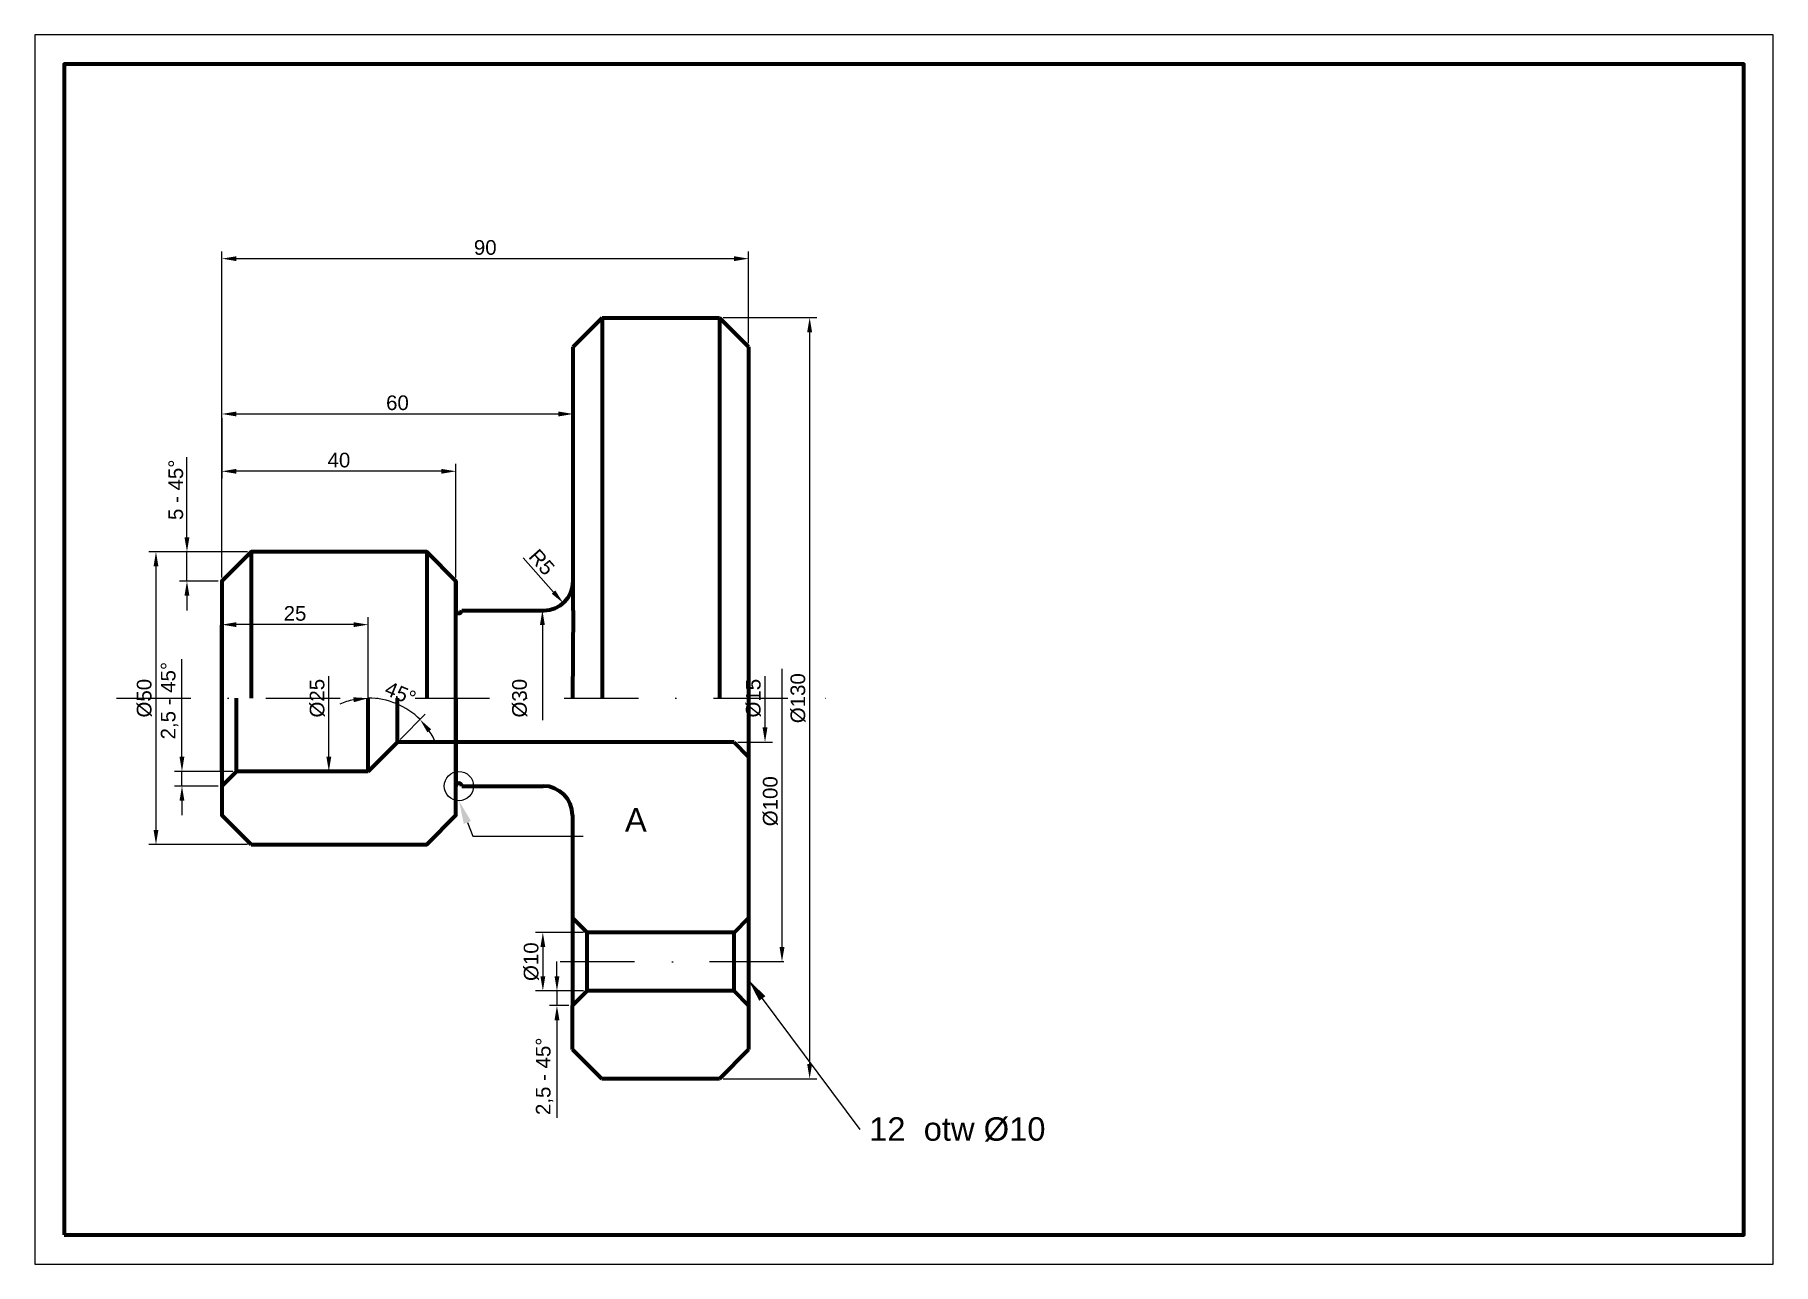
# Model space of a CAD drawing. Header units: millimetres. Extents: x 0 to 297, y 0 to 210.
import ezdxf
from ezdxf import colors
from ezdxf.entities.mleader import LeaderData, LeaderLine
from ezdxf.math import Vec2, Vec3

# ---------------------------------------------------------------- set-up
doc = ezdxf.new("R2010")
doc.units = ezdxf.units.MM
doc.linetypes.add('KRESKAKROPKA', pattern=[25.4, 12.7, -6.35, 0, -6.35])
doc.layers.add('linie grube', color=7, linetype='Continuous', lineweight=70)
doc.layers.add('osie', color=3, linetype='KRESKAKROPKA', lineweight=25)
doc.layers.add('wymiary', color=1, linetype='Continuous')
doc.styles.get("Standard").update_dxf_attribs({"font": 'arial.ttf'})
doc.dimstyles.new('ISO-25', dxfattribs={"dimtxt": 2.5, "dimasz": 2.5, "dimexe": 1.25, "dimexo": 0.625, "dimtad": 1, "dimtxsty": 'Standard', "dimcen": 2.5, "dimadec": 0, "dimazin": 0, "dimtfac": 1, "dimtmove": 0, "dimatfit": 3, "dimfxl": 1, "dimarcsym": 0})

# ---------------------------------------------------------------- blocks, each defined once
blk = doc.blocks.new('*D10')
at = {"layer": 'Defpoints', "color": 0, "transparency": 16777216}
for p in [(36.96, 121.68), (20.71, 71.68), (36.96, 71.68)]:
    blk.add_point(p, dxfattribs=at)
at = {"layer": 'wymiary', "color": 0, "lineweight": -2, "transparency": 16777216}
for p, q in [((36.34, 121.68), (19.46, 121.68)), ((20.71, 119.18), (20.71, 74.18)), ((36.34, 71.68), (19.46, 71.68))]:
    blk.add_line(p, q, dxfattribs=at)
at = {"layer": 'wymiary', "color": 0, "transparency": 16777216}
for points in [[(20.29, 119.18), (21.12, 119.18), (20.71, 121.68)], [(20.29, 74.18), (21.12, 74.18), (20.71, 71.68)]]:
    blk.add_solid(points, dxfattribs=at)
at = {"layer": 'wymiary', "color": 0, "transparency": 16777216, "insert": (18.73, 96.68), "char_height": 2.5, "attachment_point": 5, "rotation": 90}
blk.add_mtext('%%C50', dxfattribs=at)
blk = doc.blocks.new('*D14')
at = {"layer": 'Defpoints', "color": 0, "transparency": 16777216}
for p in [(31.96, 109.18), (50.24, 109.18), (31.96, 84.18)]:
    blk.add_point(p, dxfattribs=at)
at = {"layer": 'wymiary', "color": 0, "lineweight": -2, "transparency": 16777216}
blk.add_line((50.24, 86.68), (50.24, 100.46), dxfattribs=at)
at = {"layer": 'wymiary', "color": 0, "transparency": 16777216}
blk.add_solid([(49.82, 86.68), (50.65, 86.68), (50.24, 84.18)], dxfattribs=at)
at = {"layer": 'wymiary', "color": 0, "transparency": 16777216, "insert": (48.27, 96.68), "char_height": 2.5, "attachment_point": 5, "rotation": 90}
blk.add_mtext('%%C25', dxfattribs=at)
blk = doc.blocks.new('*D15')
at = {"layer": 'Defpoints', "color": 0, "transparency": 16777216}
for p in [(121.96, 171.76), (121.96, 156.68), (31.96, 116.68)]:
    blk.add_point(p, dxfattribs=at)
at = {"layer": 'wymiary', "color": 0, "lineweight": -2, "transparency": 16777216}
for p, q in [((31.96, 117.3), (31.96, 173.01)), ((121.96, 157.3), (121.96, 173.01)), ((34.46, 171.76), (119.46, 171.76))]:
    blk.add_line(p, q, dxfattribs=at)
at = {"layer": 'wymiary', "color": 0, "transparency": 16777216}
for points in [[(34.46, 172.17), (34.46, 171.34), (31.96, 171.76)], [(119.46, 172.17), (119.46, 171.34), (121.96, 171.76)]]:
    blk.add_solid(points, dxfattribs=at)
at = {"layer": 'wymiary', "color": 0, "transparency": 16777216, "insert": (76.96, 173.66), "char_height": 2.5, "attachment_point": 5}
blk.add_mtext('90', dxfattribs=at)
blk = doc.blocks.new('*D16')
at = {"layer": 'Defpoints', "color": 0, "transparency": 16777216}
for p in [(31.96, 145.16), (31.96, 135.44), (71.96, 116.68)]:
    blk.add_point(p, dxfattribs=at)
at = {"layer": 'wymiary', "color": 0, "lineweight": -2, "transparency": 16777216}
for p, q in [((31.96, 144.53), (31.96, 134.19)), ((71.96, 117.3), (71.96, 136.69)), ((69.46, 135.44), (34.46, 135.44))]:
    blk.add_line(p, q, dxfattribs=at)
at = {"layer": 'wymiary', "color": 0, "transparency": 16777216}
for points in [[(34.46, 135.85), (34.46, 135.02), (31.96, 135.44)], [(69.46, 135.85), (69.46, 135.02), (71.96, 135.44)]]:
    blk.add_solid(points, dxfattribs=at)
at = {"layer": 'wymiary', "color": 0, "transparency": 16777216, "insert": (51.96, 137.34), "char_height": 2.5, "attachment_point": 5}
blk.add_mtext('40', dxfattribs=at)
blk = doc.blocks.new('*D17')
at = {"layer": 'Defpoints', "color": 0, "transparency": 16777216}
for p in [(31.96, 145.16), (91.96, 145.23), (91.96, 145.16)]:
    blk.add_point(p, dxfattribs=at)
at = {"layer": 'wymiary', "color": 0, "lineweight": -2, "transparency": 16777216}
blk.add_line((34.46, 145.23), (89.46, 145.23), dxfattribs=at)
at = {"layer": 'wymiary', "color": 0, "transparency": 16777216}
for points in [[(34.46, 145.65), (34.46, 144.81), (31.96, 145.23)], [(89.46, 145.65), (89.46, 144.81), (91.96, 145.23)]]:
    blk.add_solid(points, dxfattribs=at)
at = {"layer": 'wymiary', "color": 0, "transparency": 16777216, "insert": (61.96, 147.13), "char_height": 2.5, "attachment_point": 5}
blk.add_mtext('60', dxfattribs=at)
blk = doc.blocks.new('*D18')
at = {"layer": 'Defpoints', "color": 0, "transparency": 16777216}
for p in [(86.96, 116.68), (90.28, 112.94)]:
    blk.add_point(p, dxfattribs=at)
at = {"layer": 'wymiary', "color": 0, "lineweight": -2, "transparency": 16777216}
blk.add_line((83.45, 120.64), (88.62, 114.81), dxfattribs=at)
at = {"layer": 'wymiary', "color": 0, "transparency": 16777216}
blk.add_solid([(88.93, 115.09), (88.31, 114.53), (90.28, 112.94)], dxfattribs=at)
at = {"layer": 'wymiary', "color": 0, "transparency": 16777216, "insert": (86.62, 119.92), "char_height": 2.5, "attachment_point": 5, "rotation": 311.5651}
blk.add_mtext('R5', dxfattribs=at)
blk = doc.blocks.new('*D19')
at = {"layer": 'Defpoints', "color": 0, "transparency": 16777216}
for p in [(86.96, 111.68), (86.72, 81.68), (86.96, 81.68)]:
    blk.add_point(p, dxfattribs=at)
at = {"layer": 'wymiary', "color": 0, "lineweight": -2, "transparency": 16777216}
blk.add_line((86.72, 109.18), (86.72, 92.91), dxfattribs=at)
at = {"layer": 'wymiary', "color": 0, "transparency": 16777216}
blk.add_solid([(86.3, 109.18), (87.14, 109.18), (86.72, 111.68)], dxfattribs=at)
at = {"layer": 'wymiary', "color": 0, "transparency": 16777216, "insert": (82.85, 96.68), "char_height": 2.5, "attachment_point": 5, "rotation": 90}
blk.add_mtext('%%c30', dxfattribs=at)
blk = doc.blocks.new('*D20')
at = {"layer": 'Defpoints', "color": 0, "transparency": 16777216}
for p in [(116.96, 161.68), (116.96, 31.68), (132.38, 31.68)]:
    blk.add_point(p, dxfattribs=at)
at = {"layer": 'wymiary', "color": 0, "lineweight": -2, "transparency": 16777216}
for p, q in [((117.59, 161.68), (133.63, 161.68)), ((132.38, 159.18), (132.38, 34.18)), ((117.59, 31.68), (133.63, 31.68))]:
    blk.add_line(p, q, dxfattribs=at)
at = {"layer": 'wymiary', "color": 0, "transparency": 16777216}
for points in [[(131.96, 159.18), (132.8, 159.18), (132.38, 161.68)], [(131.96, 34.18), (132.8, 34.18), (132.38, 31.68)]]:
    blk.add_solid(points, dxfattribs=at)
at = {"layer": 'wymiary', "color": 0, "transparency": 16777216, "insert": (130.41, 96.68), "char_height": 2.5, "attachment_point": 5, "rotation": 90}
blk.add_mtext('%%c130', dxfattribs=at)
blk = doc.blocks.new('*D21')
at = {"layer": 'Defpoints', "color": 0, "transparency": 16777216}
for p in [(121.96, 151.68), (127.66, 151.68), (121.96, 51.68)]:
    blk.add_point(p, dxfattribs=at)
at = {"layer": 'wymiary', "color": 0, "lineweight": -2, "transparency": 16777216}
blk.add_line((127.66, 54.18), (127.66, 101.68), dxfattribs=at)
at = {"layer": 'wymiary', "color": 0, "transparency": 16777216}
blk.add_solid([(127.24, 54.18), (128.08, 54.18), (127.66, 51.68)], dxfattribs=at)
at = {"layer": 'wymiary', "color": 0, "transparency": 16777216, "insert": (125.69, 79.08), "char_height": 2.5, "attachment_point": 5, "rotation": 90}
blk.add_mtext('%%c100', dxfattribs=at)
blk = doc.blocks.new('*D22')
at = {"layer": 'Defpoints', "color": 0, "transparency": 16777216}
for p in [(94.36, 56.68), (86.8, 46.68), (94.36, 46.68)]:
    blk.add_point(p, dxfattribs=at)
at = {"layer": 'wymiary', "color": 0, "lineweight": -2, "transparency": 16777216}
for p, q in [((93.74, 56.68), (85.55, 56.68)), ((86.8, 54.18), (86.8, 49.18)), ((93.74, 46.68), (85.55, 46.68))]:
    blk.add_line(p, q, dxfattribs=at)
at = {"layer": 'wymiary', "color": 0, "transparency": 16777216}
for points in [[(86.39, 54.18), (87.22, 54.18), (86.8, 56.68)], [(86.39, 49.18), (87.22, 49.18), (86.8, 46.68)]]:
    blk.add_solid(points, dxfattribs=at)
at = {"layer": 'wymiary', "color": 0, "transparency": 16777216, "insert": (84.83, 51.68), "char_height": 2.5, "attachment_point": 5, "rotation": 90}
blk.add_mtext('%%c10', dxfattribs=at)
blk = doc.blocks.new('*D23')
at = {"layer": 'Defpoints', "color": 0, "transparency": 16777216}
for p in [(119.46, 104.18), (124.76, 104.18), (119.46, 89.18)]:
    blk.add_point(p, dxfattribs=at)
at = {"layer": 'wymiary', "color": 0, "lineweight": -2, "transparency": 16777216}
for p, q in [((124.76, 91.68), (124.76, 100.46)), ((120.09, 89.18), (126.01, 89.18))]:
    blk.add_line(p, q, dxfattribs=at)
at = {"layer": 'wymiary', "color": 0, "transparency": 16777216}
blk.add_solid([(124.34, 91.68), (125.17, 91.68), (124.76, 89.18)], dxfattribs=at)
at = {"layer": 'wymiary', "color": 0, "transparency": 16777216, "insert": (122.79, 96.68), "char_height": 2.5, "attachment_point": 5, "rotation": 90}
blk.add_mtext('%%c15', dxfattribs=at)
blk = doc.blocks.new('*D24')
at = {"layer": 'Defpoints', "color": 0, "transparency": 16777216}
for p in [(56.88, 109.71), (56.96, 96.68), (63.23, 95.03), (61.96, 89.18), (56.96, 84.18)]:
    blk.add_point(p, dxfattribs=at)
at = {"layer": 'wymiary', "color": 0, "lineweight": -2, "transparency": 16777216}
blk.add_line((62.4, 89.62), (66.71, 93.93), dxfattribs=at)
for start, end in [(101.9117, 113.4623), (45, 90.3612), (21.8988, 33.4494)]:
    blk.add_arc((57.04, 84.26), 12.42, start, end, dxfattribs=at)
at = {"layer": 'wymiary', "color": 0, "transparency": 16777216}
for points in [[(54.43, 96.83), (54.52, 96), (56.96, 96.68)], [(67.08, 90.84), (67.73, 91.37), (65.82, 93.04)]]:
    blk.add_solid(points, dxfattribs=at)
at = {"layer": 'wymiary', "color": 0, "transparency": 16777216, "insert": (62.48, 97.5), "char_height": 2.5, "attachment_point": 5, "rotation": 337.6806}
blk.add_mtext('45°', dxfattribs=at)
blk = doc.blocks.new('*D25')
at = {"layer": 'Defpoints', "color": 0, "transparency": 16777216}
for p in [(31.96, 109.25), (31.96, 84.18), (56.96, 84.18)]:
    blk.add_point(p, dxfattribs=at)
at = {"layer": 'wymiary', "color": 0, "lineweight": -2, "transparency": 16777216}
for p, q in [((31.96, 84.8), (31.96, 110.5)), ((56.96, 84.8), (56.96, 110.5)), ((54.46, 109.25), (34.46, 109.25))]:
    blk.add_line(p, q, dxfattribs=at)
at = {"layer": 'wymiary', "color": 0, "transparency": 16777216}
for points in [[(34.46, 109.66), (34.46, 108.83), (31.96, 109.25)], [(54.46, 109.66), (54.46, 108.83), (56.96, 109.25)]]:
    blk.add_solid(points, dxfattribs=at)
at = {"layer": 'wymiary', "color": 0, "transparency": 16777216, "insert": (44.46, 111.15), "char_height": 2.5, "attachment_point": 5}
blk.add_mtext('25', dxfattribs=at)
blk = doc.blocks.new('*D26')
at = {"layer": 'Defpoints', "color": 0, "transparency": 16777216}
for p in [(34.46, 84.18), (25.15, 81.68), (31.96, 81.68)]:
    blk.add_point(p, dxfattribs=at)
at = {"layer": 'wymiary', "color": 0, "lineweight": -2, "transparency": 16777216}
for p, q in [((25.15, 86.68), (25.15, 103.33)), ((33.84, 84.18), (23.9, 84.18)), ((25.15, 81.68), (25.15, 84.18)), ((31.34, 81.68), (23.9, 81.68)), ((25.15, 79.18), (25.15, 76.68))]:
    blk.add_line(p, q, dxfattribs=at)
at = {"layer": 'wymiary', "color": 0, "transparency": 16777216}
for points in [[(24.73, 86.68), (25.56, 86.68), (25.15, 84.18)], [(24.73, 79.18), (25.56, 79.18), (25.15, 81.68)]]:
    blk.add_solid(points, dxfattribs=at)
at = {"layer": 'wymiary', "color": 0, "transparency": 16777216, "insert": (23.02, 96.26), "char_height": 2.5, "width": 17.0966, "attachment_point": 5, "rotation": 90}
blk.add_mtext('2,5 - 45%%D', dxfattribs=at)
blk = doc.blocks.new('*D27')
at = {"layer": 'Defpoints', "color": 0, "transparency": 16777216}
for p in [(36.96, 121.68), (26, 116.68), (31.96, 116.68)]:
    blk.add_point(p, dxfattribs=at)
at = {"layer": 'wymiary', "color": 0, "lineweight": -2, "transparency": 16777216}
for p, q in [((26, 124.18), (26, 137.88)), ((36.34, 121.68), (24.75, 121.68)), ((26, 116.68), (26, 121.68)), ((31.34, 116.68), (24.75, 116.68)), ((26, 114.18), (26, 111.68))]:
    blk.add_line(p, q, dxfattribs=at)
at = {"layer": 'wymiary', "color": 0, "transparency": 16777216}
for points in [[(25.58, 124.18), (26.42, 124.18), (26, 121.68)], [(25.58, 114.18), (26.42, 114.18), (26, 116.68)]]:
    blk.add_solid(points, dxfattribs=at)
at = {"layer": 'wymiary', "color": 0, "transparency": 16777216, "insert": (24.1, 132.28), "char_height": 2.5, "attachment_point": 5, "rotation": 90}
blk.add_mtext('5 - 45%%D', dxfattribs=at)
blk = doc.blocks.new('*D28')
at = {"layer": 'Defpoints', "color": 0, "transparency": 16777216}
for p in [(94.36, 46.68), (89.21, 44.18), (91.86, 44.18)]:
    blk.add_point(p, dxfattribs=at)
at = {"layer": 'wymiary', "color": 0, "lineweight": -2, "transparency": 16777216}
for p, q in [((89.21, 49.18), (89.21, 51.68)), ((93.74, 46.68), (87.96, 46.68)), ((89.21, 46.68), (89.21, 44.18)), ((91.24, 44.18), (87.96, 44.18)), ((89.21, 41.68), (89.21, 25.02))]:
    blk.add_line(p, q, dxfattribs=at)
at = {"layer": 'wymiary', "color": 0, "transparency": 16777216}
for points in [[(88.8, 49.18), (89.63, 49.18), (89.21, 46.68)], [(88.8, 41.68), (89.63, 41.68), (89.21, 44.18)]]:
    blk.add_solid(points, dxfattribs=at)
at = {"layer": 'wymiary', "color": 0, "transparency": 16777216, "insert": (87.09, 32.1), "char_height": 2.5, "attachment_point": 5, "rotation": 90}
blk.add_mtext('2,5 - 45%%D', dxfattribs=at)

msp = doc.modelspace()

# ---------------------------------------------------------------- linework, layer by layer
msp.add_lwpolyline([(0, 0), (297, 0), (297, 210), (0, 210)], close=True)
at = {"layer": 'linie grube'}
for p, q in [((91.962, 156.679), (96.962, 161.679)), ((96.962, 161.679), (116.962, 161.679)), ((96.962, 161.679), (96.962, 96.679)), ((121.962, 156.679), (116.962, 161.679)), ((116.962, 161.679), (116.962, 96.679)), ((91.962, 116.679), (91.962, 156.679)), ((121.962, 156.679), (121.962, 59.179)), ((121.962, 156.679), (121.962, 61.679)), ((36.962, 121.679), (36.962, 96.679)), ((66.962, 121.679), (66.962, 96.679)), ((71.962, 116.679), (71.962, 111.679)), ((91.962, 111.679), (91.962, 116.679)), ((72.962, 111.679), (86.962, 111.679)), ((91.962, 111.679), (91.86, 96.679)), ((31.962, 96.679), (31.962, 109.179)), ((31.962, 84.179), (31.962, 96.679)), ((34.462, 84.179), (34.462, 96.679)), ((56.962, 84.179), (56.962, 96.679)), ((61.962, 89.179), (61.962, 96.679)), ((71.962, 96.679), (71.962, 81.679)), ((121.962, 96.679), (121.962, 89.179)), ((56.962, 84.179), (61.962, 89.179)), ((119.462, 89.179), (61.962, 89.179)), ((119.462, 89.179), (121.962, 86.679)), ((121.962, 86.679), (121.962, 81.679)), ((31.962, 81.679), (34.462, 84.179)), ((56.962, 84.179), (34.462, 84.179)), ((72.962, 81.679), (86.86, 81.679)), ((91.86, 76.679), (91.86, 59.179)), ((91.86, 59.179), (94.36, 56.679)), ((91.86, 59.179), (91.86, 44.179)), ((119.462, 56.679), (94.36, 56.679)), ((94.36, 46.679), (94.36, 56.679)), ((119.462, 56.679), (121.962, 59.179)), ((119.462, 46.679), (119.462, 56.679)), ((121.962, 59.179), (121.962, 44.179)), ((94.36, 46.679), (91.86, 44.179)), ((119.462, 46.679), (94.36, 46.679)), ((119.462, 46.679), (121.962, 44.179)), ((91.86, 36.679), (91.86, 44.179)), ((121.962, 44.179), (121.962, 36.679)), ((96.86, 31.679), (91.86, 36.679)), ((121.962, 36.679), (116.962, 31.679)), ((116.962, 31.679), (96.86, 31.679))]:
    msp.add_line(p, q, dxfattribs=at)
for points in [[(5, 5), (292, 5), (292, 205), (5, 205)], [(36.962, 71.679), (66.962, 71.679), (71.962, 76.679), (71.962, 116.679), (66.962, 121.679), (36.962, 121.679), (31.962, 116.679), (31.962, 76.679)]]:
    msp.add_lwpolyline(points, close=True, dxfattribs=at)
for centre, radius, start, end in [((86.962, 116.679), 5, 270, 0), ((72.462, 111.679), 0.5, 180, 0), ((72.462, 81.679), 0.5, 0, 180), ((86.86, 76.679), 5, 0, 90)]:
    msp.add_arc(centre, radius, start, end, dxfattribs=at)
at = {"layer": 'osie'}
for p, q in [((13.962, 96.679), (139.962, 96.679)), ((127.982, 51.679), (85.84, 51.679))]:
    msp.add_line(p, q, dxfattribs=at)
at = {"layer": 'wymiary'}
msp.add_circle((72.462, 81.679), 2.5, dxfattribs=at)

# ---------------------------------------------------------------- dimensions: what is measured, and where the dimension line sits
for base, p1, p2, picture, middle in [((121.962, 171.757), (31.962, 116.679), (121.962, 156.679), '*D15', (76.962, 173.658)), ((31.962, 135.436), (71.962, 116.679), (31.962, 145.155), '*D16', (51.962, 137.337)), ((31.962, 109.246), (56.962, 84.179), (31.962, 84.179), '*D25', (44.462, 111.147))]:
    dim = msp.add_linear_dim(base=base, p1=p1, p2=p2, dimstyle='ISO-25', dxfattribs=at)
    dim.commit()
    dim.dimension.update_dxf_attribs({"geometry": picture, "text_midpoint": middle})
for base, p1, p2, text, picture, middle in [((132.379, 31.679), (116.962, 161.679), (116.962, 31.679), '%%c<>', '*D20', (130.408, 96.679)), ((20.705, 71.679), (36.962, 121.679), (36.962, 71.679), '%%C<>', '*D10', (18.734, 96.679)), ((86.803, 46.679), (94.36, 56.679), (94.36, 46.679), '%%c<>', '*D22', (84.832, 51.679)), ((89.214, 44.179), (94.36, 46.679), (91.86, 44.179), '2,5 - 45%%D', '*D28', (87.087, 32.101))]:
    dim = msp.add_linear_dim(base=base, p1=p1, p2=p2, angle=90, text=text, dimstyle='ISO-25', dxfattribs=at)
    dim.commit()
    dim.dimension.update_dxf_attribs({"geometry": picture, "text_midpoint": middle})
dim = msp.add_linear_dim(base=(127.659, 151.679), p1=(121.962, 51.679), p2=(121.962, 151.679), angle=90, text='%%c<>', dimstyle='ISO-25', override={"dimse1": 1, "dimse2": 1, "dimsd2": 1, "dimtofl": 1, "dimtmove": 2}, dxfattribs=at)
dim.commit()
dim.dimension.update_dxf_attribs({"geometry": '*D21', "text_midpoint": (125.687, 79.083), "dimtype": 160})
dim = msp.add_linear_dim(base=(91.962, 145.23), p1=(31.962, 145.155), p2=(91.962, 145.155), dimstyle='ISO-25', override={"dimse1": 1, "dimse2": 1}, dxfattribs=at)
dim.commit()
dim.dimension.update_dxf_attribs({"geometry": '*D17', "text_midpoint": (61.962, 147.132)})
for base, p1, p2, text, picture, middle in [((26, 116.679), (36.962, 121.679), (31.962, 116.679), '<> - 45%%D', '*D27', (26, 132.279)), ((25.147, 81.679), (34.462, 84.179), (31.962, 81.679), '2,5 - 45%%D', '*D26', (25.147, 96.257))]:
    dim = msp.add_linear_dim(base=base, p1=p1, p2=p2, angle=90, text=text, dimstyle='ISO-25', dxfattribs=at)
    dim.commit()
    dim.dimension.update_dxf_attribs({"geometry": picture, "text_midpoint": middle, "dimtype": 160})
dim = msp.add_radius_dim(center=(86.962, 116.679), mpoint=(90.279, 112.938), dimstyle='ISO-25', dxfattribs=at)
dim.commit()
dim.dimension.update_dxf_attribs({"geometry": '*D18', "text_midpoint": (85.203, 118.662), "dimtype": 164})
for base, p1, p2, text, override, picture, middle in [((86.721, 81.679), (86.962, 111.679), (86.962, 81.679), '%%c<>', {"dimse1": 1, "dimse2": 1, "dimsd2": 1}, '*D19', (82.848, 96.679)), ((50.237, 109.179), (31.962, 84.179), (31.962, 109.179), '%%C<>', {"dimscale": 1, "dimse1": 1, "dimse2": 1, "dimsd2": 1, "dimtix": 0, "dimtofl": 1, "dimtmove": 0, "dimatfit": 3}, '*D14', (48.266, 96.679)), ((124.756, 104.179), (119.462, 89.179), (119.462, 104.179), '%%c<>', {"dimse2": 1, "dimsd2": 1}, '*D23', (122.785, 96.679))]:
    dim = msp.add_linear_dim(base=base, p1=p1, p2=p2, angle=90, text=text, dimstyle='ISO-25', override=override, dxfattribs=at)
    dim.commit()
    dim.dimension.update_dxf_attribs({"geometry": picture, "text_midpoint": middle})
dim = msp.add_angular_dim_2l(base=(63.228, 95.028), line1=((56.962, 96.679), (56.879, 109.713)), line2=((56.962, 84.179), (61.962, 89.179)), dimstyle='ISO-25', dxfattribs=at)
dim.commit()
dim.dimension.update_dxf_attribs({"geometry": '*D24', "text_midpoint": (62.478, 97.503)})

# ---------------------------------------------------------------- leaders
ml = msp.add_multileader_mtext('Standard', dxfattribs=at)
ml.set_content('^IA', color=256)
ml.set_leader_properties()
ml.build(insert=Vec2(0, 0))
ml.multileader.update_dxf_attribs({"text_left_attachment_type": 6, "text_right_attachment_type": 2})
ctx = ml.context
ctx.base_point, ctx.plane_origin = Vec3(82.827, 73.099), Vec3(72.462, 79.179)
ctx.left_attachment, ctx.right_attachment = 6, 2
notes = []
notes.append((ctx, [(0, (1, 1, 0), (74.827, 73.099), (1, 0), 8, [(0, [(72.462, 79.179)], 0, [])])]))
ctx.mtext.insert, ctx.mtext.flow_direction = Vec3(84.827, 77.899), 5
ml = msp.add_multileader_mtext('Standard', dxfattribs=at)
ml.set_content('12  otw %%C10', color=256)
ml.set_leader_properties()
ml.build(insert=Vec2(0, 0))
ml.multileader.update_dxf_attribs({"has_dogleg": 0})
ctx = ml.context
ctx.base_point, ctx.plane_origin = Vec3(140.983, 23.017), Vec3(121.903, 48.6)
ctx.text_align_type = 1
notes.append((ctx, [(0, (1, 1, 0), (132.983, 23.017), (1, 0), 8, [(0, [(121.903, 48.6)], 0, [])])]))
ctx.mtext.insert, ctx.mtext.alignment, ctx.mtext.flow_direction = Vec3(157.611, 25.097), 2, 5
for ctx, leaders in notes:
    for number, flags, end, landing, length, lines in leaders:
        leader = LeaderData()
        leader.index, (leader.has_last_leader_line, leader.has_dogleg_vector, leader.attachment_direction) = number, flags
        leader.last_leader_point, leader.dogleg_vector, leader.dogleg_length = Vec3(end), Vec3(landing), length
        for number, points, colour, breaks in lines:
            line = LeaderLine()
            line.index, line.vertices, line.color, line.breaks = number, Vec3.list(points), colors.encode_raw_color(colour), breaks
            leader.lines.append(line)
        ctx.leaders.append(leader)

doc.saveas('drawing.dxf')
